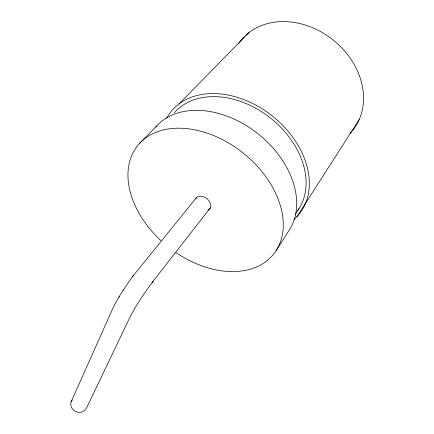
<?xml version="1.0" encoding="UTF-8"?>
<svg xmlns="http://www.w3.org/2000/svg" width="434" height="434" viewBox="0 0 434 434"><rect width="100%" height="100%" fill="white"/><g stroke="black" fill="none" stroke-linecap="round" stroke-linejoin="round"><path stroke-width="0.65" d="M72.196 399.958A8.306 7.638 18.3 0 0 75.272 411.351A8.306 7.638 18.3 0 0 86.778 407.499L130.341 316.413L135.462 307.153L144.224 293.52L153.083 281.281L152.215 282.393L210.246 207.978C212.693 200.996 202.862 193.228 196.678 197.372L132.744 276.366M71.214 401.705L112.401 309.285C118.135 297.339 125.534 286.283 133.309 275.585M118.775 297.366L119.35 296.449M123.305 290.064L123.522 289.717M276.181 250.516L289.424 229.803A84.44 60 38.5 0 0 256.602 132.674A84.44 60 38.5 0 0 155.763 126.978M296.927 216.68L359.206 119.594M295.505 214.038L299.097 208.472M195.745 198.62L196.678 197.372M210.246 207.978L209.286 209.204L207.897 210.029M139.374 143.578L156.631 126.001M179.02 103.894L248.866 32.664M160.992 240.669A86.979 60.055 38.5 0 1 167.925 129.023A86.979 60.055 38.5 0 1 283.158 221.042A86.979 60.055 38.5 0 1 175.477 252.235M174.463 112.704A78.717 57.424 38.5 0 1 270.599 118.14A78.717 57.424 38.5 0 1 297.626 210.636M166.64 118.227A82.042 59.859 38.5 0 1 272.221 115.905A82.042 59.859 38.5 0 1 294.138 219.398M245.78 35.257A71.729 58.216 38.7 0 1 338.487 44.621A71.729 58.216 38.7 0 1 350.005 133.417M238.407 43.839A71.729 58.216 38.7 0 1 244.32 36.651"/></g></svg>
